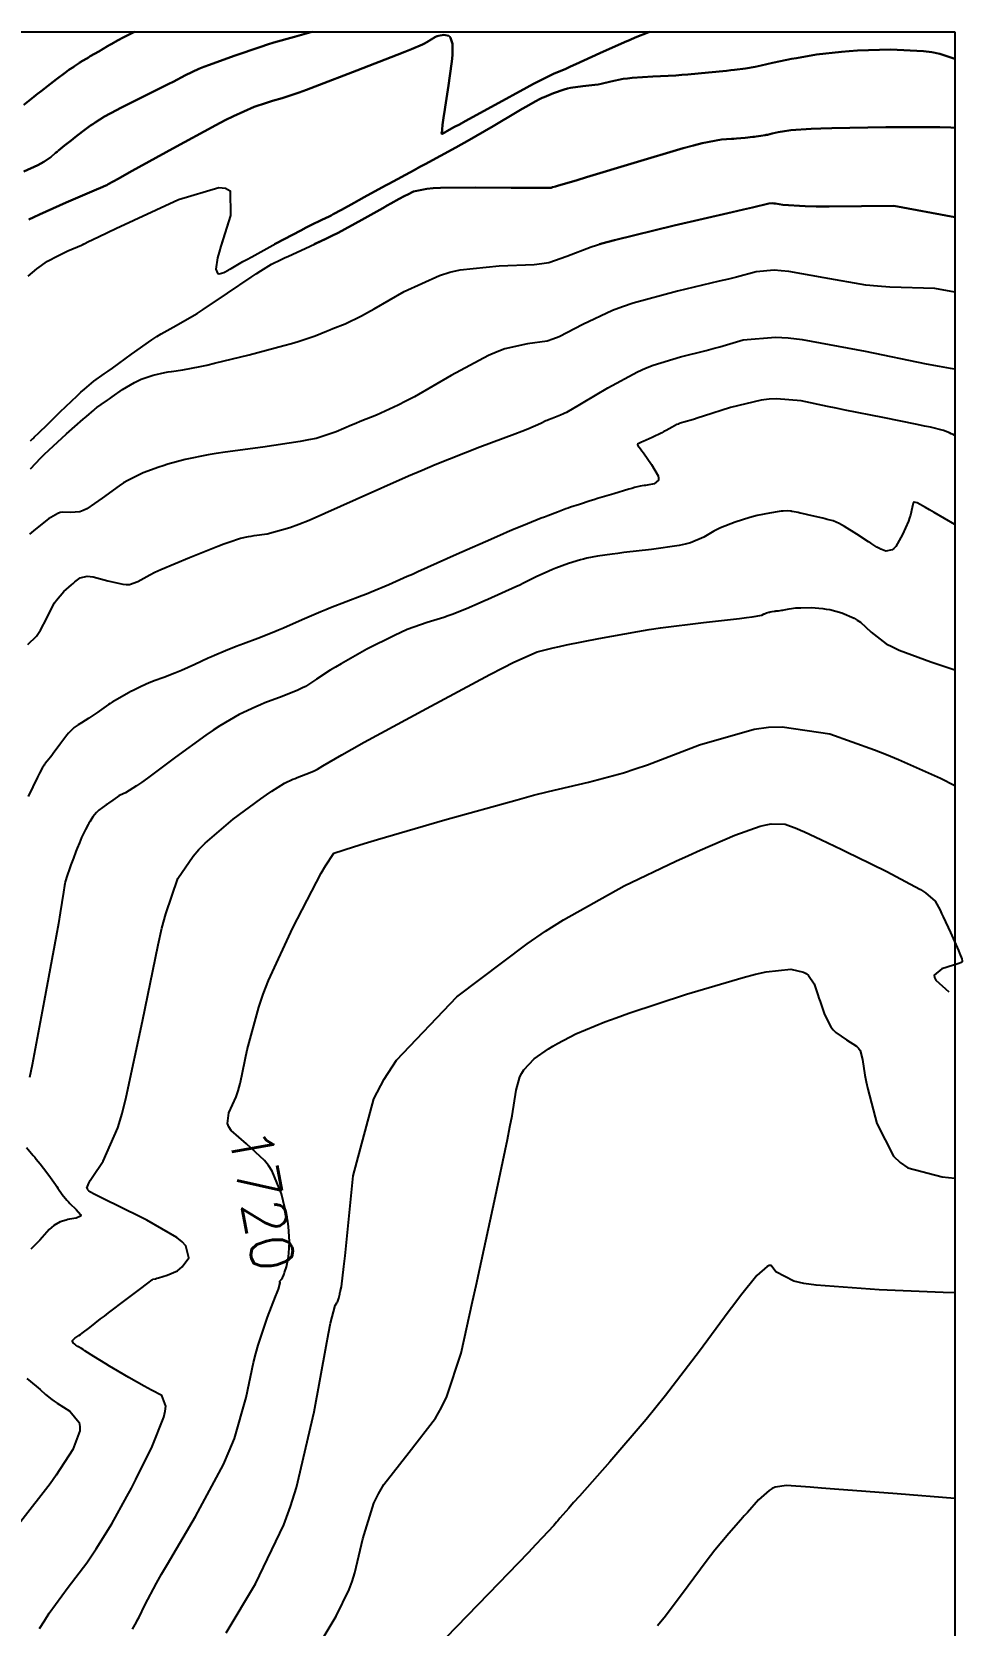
# Model space of a CAD drawing. Header units: metres. Extents: x 837117 to 838479, y 1189012 to 1191015.
# Drawn here: x 838393.2 to 838477.2, y 1190870.1 to 1191013.9 of the extents above; entities that cross this region are included whole.
import ezdxf

# ---------------------------------------------------------------- set-up
doc = ezdxf.new("R2010")
doc.units = ezdxf.units.M
doc.header["$LTSCALE"] = 0.3
for name, color, linetype in [('COTAS 10', 1, 'Continuous'), ('COTAS INT', 252, 'Continuous'), ('MARCO IMP', 130, 'Continuous')]:
    doc.layers.add(name, color=color, linetype=linetype)
doc.styles.get("Standard").update_dxf_attribs({"font": 'simplex.shx'})

msp = doc.modelspace()

# ---------------------------------------------------------------- linework, layer by layer
at = {"layer": 'COTAS 10'}
for points in [[(838392.42, 1191001.26), (838393.7, 1191001.85), (838393.98, 1191001.99), (838394.23, 1191002.13), (838394.86, 1191002.56), (838395.3, 1191002.95), (838395.43, 1191003.06), (838395.57, 1191003.18), (838396.12, 1191003.62), (838396.71, 1191004.08), (838396.88, 1191004.22), (838397.06, 1191004.36), (838397.72, 1191004.88), (838398.45, 1191005.41), (838398.66, 1191005.55), (838398.88, 1191005.7), (838399.72, 1191006.22), (838400.81, 1191006.82), (838401.19, 1191007.02), (838401.6, 1191007.23), (838403.36, 1191008.1), (838405.12, 1191008.97), (838405.54, 1191009.17), (838405.92, 1191009.37), (838407.02, 1191009.95), (838408.24, 1191010.53), (838408.7, 1191010.71), (838409.2, 1191010.91), (838411.44, 1191011.72), (838413.83, 1191012.53), (838414.44, 1191012.72), (838415.02, 1191012.9), (838416.88, 1191013.43), (838418.36, 1191013.83), (838418.5, 1191013.87), (838418.36, 1191013.83), (838416.88, 1191013.43), (838415.02, 1191012.9), (838414.44, 1191012.72), (838413.83, 1191012.53), (838411.44, 1191011.72), (838409.2, 1191010.91), (838408.7, 1191010.71), (838408.24, 1191010.53), (838407.02, 1191009.95), (838405.92, 1191009.37), (838405.54, 1191009.17), (838405.12, 1191008.97), (838403.36, 1191008.1), (838401.6, 1191007.23), (838401.19, 1191007.02), (838400.81, 1191006.82), (838399.72, 1191006.22), (838398.88, 1191005.7), (838398.66, 1191005.55), (838398.45, 1191005.41), (838397.72, 1191004.88), (838397.06, 1191004.36), (838396.88, 1191004.22), (838396.71, 1191004.08), (838396.12, 1191003.62), (838395.57, 1191003.18), (838395.43, 1191003.06), (838395.3, 1191002.95), (838394.86, 1191002.56), (838394.23, 1191002.13), (838393.98, 1191001.99), (838393.7, 1191001.85), (838392.42, 1191001.26)], [(838476.51, 1190990.37), (838474.69, 1190990.71), (838470.62, 1190990.82), (838469.53, 1190990.91), (838468.45, 1190991.02), (838464.69, 1190991.66), (838461.51, 1190992.24), (838460.81, 1190992.32), (838460.18, 1190992.37), (838458.55, 1190992.23), (838456.77, 1190991.74), (838456.05, 1190991.56), (838455.23, 1190991.36), (838451.45, 1190990.48), (838447.45, 1190989.4), (838446.49, 1190989.07), (838445.6, 1190988.74), (838442.9, 1190987.45), (838440.76, 1190986.35), (838440.21, 1190986.14), (838439.68, 1190985.97), (838437.92, 1190985.71), (838435.88, 1190985.27), (838435.16, 1190985), (838434.38, 1190984.66), (838431.03, 1190982.86), (838427.7, 1190980.95), (838426.93, 1190980.53), (838426.23, 1190980.17), (838424.28, 1190979.28), (838422.8, 1190978.7), (838422.4, 1190978.54), (838422.01, 1190978.38), (838420.65, 1190977.78), (838418.83, 1190977.19), (838418.15, 1190977.04), (838417.39, 1190976.9), (838414.03, 1190976.4), (838410.6, 1190975.94), (838409.81, 1190975.81), (838409.08, 1190975.69), (838407.01, 1190975.28), (838405.44, 1190974.85), (838405.02, 1190974.72), (838404.61, 1190974.59), (838403.22, 1190974.08), (838401.84, 1190973.4), (838401.44, 1190973.16), (838401.04, 1190972.91), (838399.51, 1190971.8), (838398.11, 1190970.84), (838397.79, 1190970.68), (838397.49, 1190970.56), (838396.65, 1190970.49), (838395.94, 1190970.54), (838395.73, 1190970.49), (838395.51, 1190970.42), (838394.67, 1190969.93), (838393.64, 1190969.12), (838393.31, 1190968.84), (838392.95, 1190968.54)], [(838402.26, 1190869.73), (838402.6, 1190870.35), (838402.71, 1190870.57), (838402.84, 1190870.82), (838403.36, 1190871.9), (838404.42, 1190873.87), (838404.88, 1190874.68), (838405.41, 1190875.6), (838407.93, 1190879.88), (838410.46, 1190884.59), (838410.99, 1190885.78), (838411.45, 1190886.92), (838412.51, 1190890.62), (838413.16, 1190893.78), (838413.37, 1190894.59), (838413.58, 1190895.36), (838414.44, 1190897.87), (838415.17, 1190899.74), (838415.31, 1190900.11), (838415.42, 1190900.41), (838415.57, 1190900.97), (838415.56, 1190901.07), (838415.56, 1190901.1), (838415.56, 1190901.12), (838415.59, 1190901.17), (838415.64, 1190901.23), (838415.66, 1190901.26), (838415.68, 1190901.29), (838415.78, 1190901.43), (838415.9, 1190901.69), (838415.94, 1190901.79), (838415.98, 1190901.91), (838416.14, 1190902.43), (838416.29, 1190903.15), (838416.33, 1190903.39), (838416.35, 1190903.64), (838416.41, 1190904.7), (838416.33, 1190906.06), (838416.26, 1190906.52), (838416.17, 1190907), (838415.7, 1190909.01), (838414.86, 1190911.05), (838414.54, 1190911.56), (838414.18, 1190912.03), (838412.55, 1190913.52), (838411.16, 1190914.74), (838410.95, 1190915.05), (838410.82, 1190915.35), (838410.96, 1190916.33), (838411.6, 1190917.75), (838411.78, 1190918.32), (838411.96, 1190918.98), (838411.99, 1190919.1), (838412.61, 1190922.01), (838413.65, 1190925.86), (838414.06, 1190927.03), (838414.54, 1190928.25), (838416.73, 1190933.02), (838418.86, 1190937.14), (838419.29, 1190937.94), (838419.66, 1190938.6), (838420.44, 1190939.75), (838422.19, 1190940.33), (838423.17, 1190940.62), (838424.36, 1190940.98), (838430.44, 1190942.75), (838436.99, 1190944.58), (838438.47, 1190944.98), (838439.8, 1190945.32), (838443.43, 1190946.17), (838446.59, 1190947.01), (838447.64, 1190947.35), (838448.76, 1190947.74), (838453.43, 1190949.53), (838458.37, 1190950.95), (838459.66, 1190951.11), (838460.92, 1190951.16), (838465.22, 1190950.51), (838469.24, 1190949.09), (838470.33, 1190948.66), (838471.41, 1190948.22), (838475.21, 1190946.51), (838476.51, 1190945.86)]]:
    msp.add_lwpolyline(points, dxfattribs=at)
at = {"layer": 'COTAS INT'}
for points in [[(838392.42, 1191007.29), (838393.33, 1191008.01), (838393.52, 1191008.16), (838393.67, 1191008.28), (838393.99, 1191008.52), (838394.28, 1191008.74), (838394.41, 1191008.84), (838394.58, 1191008.97), (838395.38, 1191009.59), (838396.19, 1191010.21), (838396.36, 1191010.34), (838396.5, 1191010.44), (838396.8, 1191010.64), (838396.94, 1191010.71), (838396.98, 1191010.74), (838397.02, 1191010.77), (838397.19, 1191010.89), (838397.38, 1191011.03), (838397.44, 1191011.07), (838397.5, 1191011.11), (838397.73, 1191011.25), (838398.11, 1191011.48), (838398.26, 1191011.57), (838398.43, 1191011.67), (838399.2, 1191012.11), (838400, 1191012.58), (838400.19, 1191012.69), (838400.37, 1191012.79), (838400.88, 1191013.08), (838401.47, 1191013.4), (838401.7, 1191013.51), (838401.95, 1191013.64), (838402.44, 1191013.87), (838401.95, 1191013.64), (838401.7, 1191013.51), (838401.47, 1191013.4), (838400.88, 1191013.08), (838400.37, 1191012.79), (838400.19, 1191012.69), (838400, 1191012.58), (838399.2, 1191012.11), (838398.43, 1191011.67), (838398.26, 1191011.57), (838398.11, 1191011.48), (838397.73, 1191011.25), (838397.5, 1191011.11), (838397.44, 1191011.07), (838397.38, 1191011.03), (838397.19, 1191010.89), (838397.02, 1191010.77), (838396.98, 1191010.74), (838396.94, 1191010.71), (838396.8, 1191010.64), (838396.5, 1191010.44), (838396.36, 1191010.34), (838396.19, 1191010.21), (838395.38, 1191009.59), (838394.58, 1191008.97), (838394.41, 1191008.84), (838394.28, 1191008.74), (838393.99, 1191008.52), (838393.67, 1191008.28), (838393.52, 1191008.16), (838393.33, 1191008.01), (838392.42, 1191007.29)], [(838392.9, 1190996.93), (838393.34, 1190997.15), (838393.86, 1190997.4), (838396.27, 1190998.47), (838398.57, 1190999.46), (838399.01, 1190999.64), (838399.36, 1190999.79), (838399.84, 1191000), (838399.92, 1191000.04), (838399.93, 1191000.04), (838399.93, 1191000.04), (838399.94, 1191000.05), (838399.94, 1191000.05), (838399.95, 1191000.06), (838399.96, 1191000.06), (838399.97, 1191000.07), (838399.98, 1191000.08), (838399.98, 1191000.08), (838400, 1191000.09), (838400.01, 1191000.1), (838400.05, 1191000.12), (838400.96, 1191000.62), (838401.53, 1191000.94), (838402.23, 1191001.32), (838405.88, 1191003.35), (838409.77, 1191005.46), (838410.61, 1191005.9), (838411.36, 1191006.27), (838413.22, 1191007.1), (838414.34, 1191007.48), (838414.62, 1191007.57), (838414.9, 1191007.65), (838415.77, 1191007.9), (838417.29, 1191008.41), (838417.96, 1191008.65), (838418.75, 1191008.95), (838422.5, 1191010.38), (838426.14, 1191011.79), (838426.84, 1191012.07), (838427.43, 1191012.3), (838428.44, 1191012.72), (838428.67, 1191012.85), (838428.75, 1191012.9), (838428.83, 1191012.95), (838429.2, 1191013.19), (838429.62, 1191013.42), (838429.75, 1191013.47), (838429.88, 1191013.51), (838430.37, 1191013.6), (838430.8, 1191013.5), (838430.89, 1191013.43), (838430.96, 1191013.33), (838431.13, 1191012.8), (838431.13, 1191011.82), (838431.1, 1191011.43), (838431.05, 1191011), (838430.78, 1191009.02), (838430.47, 1191007.08), (838430.41, 1191006.67), (838430.36, 1191006.31), (838430.25, 1191005.47), (838430.22, 1191005.06), (838430.2, 1191004.98), (838430.2, 1191004.9), (838430.16, 1191004.74), (838430.17, 1191004.68), (838430.18, 1191004.68), (838430.2, 1191004.68), (838430.32, 1191004.73), (838430.45, 1191004.79), (838430.47, 1191004.81), (838430.49, 1191004.82), (838430.54, 1191004.85), (838430.57, 1191004.86), (838430.58, 1191004.87), (838430.59, 1191004.87), (838430.63, 1191004.9), (838431.33, 1191005.29), (838431.76, 1191005.52), (838432.28, 1191005.81), (838435, 1191007.3), (838437.86, 1191008.85), (838438.47, 1191009.18), (838439, 1191009.45), (838440.27, 1191010.07), (838441.37, 1191010.55), (838441.8, 1191010.75), (838442.28, 1191010.96), (838444.45, 1191011.95), (838446.66, 1191012.94), (838447.17, 1191013.16), (838447.62, 1191013.35), (838448.86, 1191013.83), (838448.97, 1191013.87), (838448.86, 1191013.83), (838447.62, 1191013.35), (838447.17, 1191013.16), (838446.66, 1191012.94), (838444.45, 1191011.95), (838442.28, 1191010.96), (838441.8, 1191010.75), (838441.37, 1191010.55), (838440.27, 1191010.07), (838439, 1191009.45), (838438.47, 1191009.18), (838437.86, 1191008.85), (838435, 1191007.3), (838432.28, 1191005.81), (838431.76, 1191005.52), (838431.33, 1191005.29), (838430.63, 1191004.9), (838430.59, 1191004.87), (838430.58, 1191004.87), (838430.57, 1191004.86), (838430.54, 1191004.85), (838430.49, 1191004.82), (838430.47, 1191004.81), (838430.45, 1191004.79), (838430.32, 1191004.73), (838430.2, 1191004.68), (838430.18, 1191004.68), (838430.17, 1191004.68), (838430.16, 1191004.74), (838430.2, 1191004.9), (838430.2, 1191004.98), (838430.22, 1191005.06), (838430.25, 1191005.47), (838430.36, 1191006.31), (838430.41, 1191006.67), (838430.47, 1191007.08), (838430.78, 1191009.02), (838431.05, 1191011), (838431.1, 1191011.43), (838431.13, 1191011.82), (838431.13, 1191012.8), (838430.96, 1191013.33), (838430.89, 1191013.43), (838430.8, 1191013.5), (838430.37, 1191013.6), (838429.88, 1191013.51), (838429.75, 1191013.47), (838429.62, 1191013.42), (838429.2, 1191013.19), (838428.83, 1191012.95), (838428.75, 1191012.9), (838428.67, 1191012.85), (838428.44, 1191012.72), (838427.43, 1191012.3), (838426.84, 1191012.07), (838426.14, 1191011.79), (838422.5, 1191010.38), (838418.75, 1191008.95), (838417.96, 1191008.65), (838417.29, 1191008.41), (838415.77, 1191007.9), (838414.9, 1191007.65), (838414.62, 1191007.57), (838414.34, 1191007.48), (838413.22, 1191007.1), (838411.36, 1191006.27), (838410.61, 1191005.9), (838409.77, 1191005.46), (838405.88, 1191003.35), (838402.23, 1191001.32), (838401.53, 1191000.94), (838400.96, 1191000.62), (838400.05, 1191000.12), (838400.01, 1191000.1), (838400, 1191000.09), (838399.98, 1191000.08), (838399.98, 1191000.08), (838399.97, 1191000.07), (838399.96, 1191000.06), (838399.95, 1191000.06), (838399.94, 1191000.05), (838399.94, 1191000.05), (838399.93, 1191000.04), (838399.93, 1191000.04), (838399.92, 1191000.04), (838399.84, 1191000), (838399.36, 1190999.79), (838399.01, 1190999.64), (838398.57, 1190999.46), (838396.27, 1190998.47), (838393.86, 1190997.4), (838393.34, 1190997.15), (838392.9, 1190996.93)], [(838392.82, 1190991.84), (838393.62, 1190992.5), (838394.58, 1190993.17), (838394.88, 1190993.34), (838395.19, 1190993.51), (838396.41, 1190994.1), (838397.63, 1190994.63), (838397.93, 1190994.77), (838398.22, 1190994.91), (838399.17, 1190995.38), (838400.79, 1190996.17), (838401.52, 1190996.5), (838402.36, 1190996.89), (838406.4, 1190998.73), (838410.05, 1190999.83), (838410.65, 1190999.76), (838411.07, 1190999.52), (838411.11, 1190997.29), (838410.22, 1190994.54), (838410.06, 1190993.98), (838409.93, 1190993.49), (838409.76, 1190992.46), (838409.91, 1190992.11), (838409.98, 1190992.07), (838410.06, 1190992.05), (838410.48, 1190992.15), (838410.94, 1190992.39), (838411.05, 1190992.45), (838411.15, 1190992.51), (838411.47, 1190992.71), (838412.21, 1190993.14), (838412.58, 1190993.34), (838413.02, 1190993.58), (838415.2, 1190994.76), (838417.44, 1190995.96), (838417.92, 1190996.21), (838418.34, 1190996.42), (838419.35, 1190996.91), (838419.99, 1190997.21), (838420.18, 1190997.31), (838420.37, 1190997.41), (838421.12, 1190997.81), (838422.25, 1190998.44), (838422.69, 1190998.68), (838423.18, 1190998.95), (838425.1, 1191000), (838425.4, 1191000.16), (838427.67, 1191001.4), (838428.2, 1191001.68), (838428.68, 1191001.94), (838430.06, 1191002.67), (838431.44, 1191003.43), (838431.93, 1191003.71), (838432.47, 1191004.02), (838434.8, 1191005.37), (838436.98, 1191006.66), (838437.43, 1191006.92), (838437.81, 1191007.14), (838438.61, 1191007.6), (838439.07, 1191007.83), (838439.24, 1191007.91), (838439.43, 1191007.99), (838440.25, 1191008.35), (838441.23, 1191008.68), (838441.52, 1191008.75), (838441.81, 1191008.81), (838442.91, 1191008.96), (838444, 1191009.08), (838444.28, 1191009.13), (838444.55, 1191009.18), (838445.45, 1191009.4), (838446.54, 1191009.62), (838446.93, 1191009.67), (838447.36, 1191009.72), (838449.24, 1191009.84), (838451.31, 1191009.94), (838451.86, 1191009.98), (838452.4, 1191010.02), (838454.27, 1191010.19), (838455.89, 1191010.36), (838456.26, 1191010.41), (838456.61, 1191010.45), (838457.61, 1191010.58), (838458.48, 1191010.73), (838458.74, 1191010.78), (838459.01, 1191010.84), (838460.05, 1191011.07), (838461.33, 1191011.35), (838461.75, 1191011.43), (838462.19, 1191011.51), (838464.02, 1191011.82), (838466.27, 1191012.08), (838466.97, 1191012.14), (838467.71, 1191012.18), (838470.69, 1191012.28), (838473.68, 1191012.14), (838474.42, 1191012.03), (838475.13, 1191011.89), (838476.51, 1191011.44), (838475.13, 1191011.89), (838474.42, 1191012.03), (838473.68, 1191012.14), (838470.69, 1191012.28), (838467.71, 1191012.18), (838466.97, 1191012.14), (838466.27, 1191012.08), (838464.02, 1191011.82), (838462.19, 1191011.51), (838461.75, 1191011.43), (838461.33, 1191011.35), (838460.05, 1191011.07), (838459.01, 1191010.84), (838458.74, 1191010.78), (838458.48, 1191010.73), (838457.61, 1191010.58), (838456.61, 1191010.45), (838456.26, 1191010.41), (838455.89, 1191010.36), (838454.27, 1191010.19), (838452.4, 1191010.02), (838451.86, 1191009.98), (838451.31, 1191009.94), (838449.24, 1191009.84), (838447.36, 1191009.72), (838446.93, 1191009.67), (838446.54, 1191009.62), (838445.45, 1191009.4), (838444.55, 1191009.18), (838444.28, 1191009.13), (838444, 1191009.08), (838442.91, 1191008.96), (838441.81, 1191008.81), (838441.52, 1191008.75), (838441.23, 1191008.68), (838440.25, 1191008.35), (838439.43, 1191007.99), (838439.24, 1191007.91), (838439.07, 1191007.83), (838438.61, 1191007.6), (838437.81, 1191007.14), (838437.43, 1191006.92), (838436.98, 1191006.66), (838434.8, 1191005.37), (838432.47, 1191004.02), (838431.93, 1191003.71), (838431.44, 1191003.43), (838430.06, 1191002.67), (838428.68, 1191001.94), (838428.2, 1191001.68), (838427.67, 1191001.4), (838425.4, 1191000.16), (838425.1, 1191000), (838423.18, 1190998.95), (838422.69, 1190998.68), (838422.25, 1190998.44), (838421.12, 1190997.81), (838420.37, 1190997.41), (838420.18, 1190997.31), (838419.99, 1190997.21), (838419.35, 1190996.91), (838418.34, 1190996.42), (838417.92, 1190996.21), (838417.44, 1190995.96), (838415.2, 1190994.76), (838415.07, 1190994.7)], [(838393.05, 1190976.96), (838393.16, 1190977.08), (838393.22, 1190977.15), (838393.24, 1190977.17), (838393.27, 1190977.19), (838393.38, 1190977.29), (838393.81, 1190977.71), (838394.04, 1190977.93), (838394.32, 1190978.2), (838395.72, 1190979.58), (838397.24, 1190981.03), (838397.58, 1190981.35), (838397.9, 1190981.63), (838398.77, 1190982.34), (838399.7, 1190983), (838400.04, 1190983.25), (838400.43, 1190983.53), (838402.15, 1190984.79), (838403.98, 1190986.07), (838404.43, 1190986.37), (838404.85, 1190986.63), (838406.18, 1190987.38), (838407.61, 1190988.18), (838408.1, 1190988.47), (838408.62, 1190988.81), (838410.84, 1190990.29), (838412.96, 1190991.74), (838413.42, 1190992.04), (838413.82, 1190992.3), (838414.81, 1190992.91), (838415.66, 1190993.34), (838415.98, 1190993.48), (838416.32, 1190993.64), (838417.85, 1190994.32), (838419.7, 1190995.18), (838420.24, 1190995.45), (838420.81, 1190995.74), (838422.96, 1190996.91), (838424.85, 1190997.97), (838425.25, 1190998.19), (838425.58, 1190998.38), (838426.34, 1190998.8), (838426.77, 1190999.03), (838426.91, 1190999.1), (838427.05, 1190999.18), (838427.61, 1190999.47), (838428.83, 1190999.72), (838429.39, 1190999.76), (838430.05, 1190999.79), (838433.22, 1190999.83), (838436.43, 1190999.81), (838437.1, 1190999.8), (838437.69, 1190999.8), (838439.04, 1190999.79), (838439.65, 1190999.79), (838439.77, 1190999.8), (838439.87, 1190999.8), (838440.04, 1190999.81), (838440.12, 1190999.84), (838440.16, 1190999.85), (838440.21, 1190999.87), (838440.44, 1190999.92), (838440.71, 1191000), (838441.69, 1191000.29), (838442.39, 1191000.5), (838443.23, 1191000.75), (838447.54, 1191002.06), (838451.97, 1191003.37), (838452.89, 1191003.62), (838453.68, 1191003.82), (838455.44, 1191004.17), (838456.32, 1191004.21), (838456.55, 1191004.23), (838456.78, 1191004.24), (838457.58, 1191004.31), (838458.26, 1191004.39), (838458.42, 1191004.41), (838458.56, 1191004.43), (838458.99, 1191004.48), (838459.36, 1191004.55), (838459.47, 1191004.57), (838459.58, 1191004.59), (838460.02, 1191004.69), (838460.56, 1191004.81), (838460.74, 1191004.84), (838460.93, 1191004.88), (838461.7, 1191005.01), (838463.53, 1191005.13), (838464.39, 1191005.16), (838465.39, 1191005.19), (838470.26, 1191005.28), (838475.14, 1191005.27), (838476.15, 1191005.23), (838476.51, 1191005.21), (838476.15, 1191005.23), (838475.14, 1191005.27), (838470.26, 1191005.28), (838465.39, 1191005.19), (838464.39, 1191005.16), (838463.53, 1191005.13), (838461.7, 1191005.01), (838460.93, 1191004.88), (838460.74, 1191004.84), (838460.56, 1191004.81), (838460.02, 1191004.69), (838459.58, 1191004.59), (838459.47, 1191004.57), (838459.36, 1191004.55), (838458.99, 1191004.48), (838458.56, 1191004.43), (838458.42, 1191004.41), (838458.26, 1191004.39), (838457.58, 1191004.31), (838456.78, 1191004.24), (838456.55, 1191004.23), (838456.32, 1191004.21), (838455.44, 1191004.17), (838453.68, 1191003.82), (838452.89, 1191003.62), (838451.97, 1191003.37), (838447.54, 1191002.06), (838443.23, 1191000.75), (838442.39, 1191000.5), (838441.69, 1191000.29), (838440.71, 1191000), (838440.44, 1190999.92), (838440.21, 1190999.87), (838440.16, 1190999.85), (838440.12, 1190999.84), (838440.04, 1190999.81), (838439.87, 1190999.8), (838439.77, 1190999.8), (838439.65, 1190999.79), (838439.04, 1190999.79), (838437.69, 1190999.8), (838437.1, 1190999.8), (838436.43, 1190999.81), (838433.22, 1190999.83), (838430.05, 1190999.79), (838429.39, 1190999.76), (838428.83, 1190999.72), (838427.61, 1190999.47), (838427.05, 1190999.18), (838426.91, 1190999.1), (838426.77, 1190999.03), (838426.34, 1190998.8), (838425.58, 1190998.38), (838425.25, 1190998.19), (838424.85, 1190997.97), (838422.96, 1190996.91), (838420.81, 1190995.74), (838420.24, 1190995.45), (838419.7, 1190995.18), (838418.66, 1190994.7)], [(838397.76, 1190994.7), (838397.93, 1190994.77), (838398.22, 1190994.91), (838399.17, 1190995.38), (838400.79, 1190996.17), (838401.52, 1190996.5), (838402.36, 1190996.89), (838406.4, 1190998.73), (838410.05, 1190999.83), (838410.65, 1190999.76), (838411.07, 1190999.52), (838411.11, 1190997.29), (838410.27, 1190994.7)], [(838393.04, 1190974.45), (838393.97, 1190975.44), (838394.31, 1190975.76), (838394.68, 1190976.12), (838396.3, 1190977.59), (838397.8, 1190978.91), (838398.09, 1190979.16), (838398.33, 1190979.37), (838398.75, 1190979.74), (838398.89, 1190979.86), (838398.96, 1190979.91), (838399.03, 1190979.96), (838399.41, 1190980.23), (838399.98, 1190980.63), (838400.18, 1190980.77), (838400.4, 1190980.93), (838401.35, 1190981.59), (838402.43, 1190982.24), (838402.73, 1190982.39), (838403.03, 1190982.52), (838404.1, 1190982.88), (838405.18, 1190983.12), (838405.47, 1190983.18), (838405.76, 1190983.23), (838406.8, 1190983.38), (838408.35, 1190983.67), (838408.96, 1190983.8), (838409.65, 1190983.96), (838412.78, 1190984.74), (838415.92, 1190985.57), (838416.6, 1190985.76), (838417.21, 1190985.94), (838418.74, 1190986.45), (838419.77, 1190986.86), (838420.06, 1190986.98), (838420.35, 1190987.1), (838421.44, 1190987.53), (838422.93, 1190988.25), (838423.47, 1190988.54), (838424.08, 1190988.87), (838426.78, 1190990.43), (838429.97, 1190991.9), (838430.89, 1190992.18), (838431.83, 1190992.41), (838435.36, 1190992.76), (838438.51, 1190992.89), (838439.21, 1190992.97), (838439.83, 1190993.07), (838441.47, 1190993.63), (838443.66, 1190994.48), (838444.63, 1190994.76), (838445.76, 1190995.07), (838451.17, 1190996.39), (838456.39, 1190997.59), (838457.41, 1190997.83), (838458.24, 1190998.02), (838459.7, 1190998.37), (838460.04, 1190998.4), (838460.17, 1190998.39), (838460.32, 1190998.38), (838460.98, 1190998.25), (838462.98, 1190998.14), (838463.97, 1190998.12), (838465.15, 1190998.12), (838470.98, 1190998.17), (838476.51, 1190997.14), (838470.98, 1190998.17), (838465.15, 1190998.12), (838463.97, 1190998.12), (838462.98, 1190998.14), (838460.98, 1190998.25), (838460.32, 1190998.38), (838460.17, 1190998.39), (838460.04, 1190998.4), (838459.7, 1190998.37), (838458.24, 1190998.02), (838457.41, 1190997.83), (838456.39, 1190997.59), (838451.17, 1190996.39), (838445.76, 1190995.07), (838444.63, 1190994.76), (838444.4, 1190994.7)], [(838392.81, 1190958.58), (838393.58, 1190959.35), (838393.77, 1190959.6), (838393.95, 1190959.87), (838394.5, 1190960.97), (838395.04, 1190962.08), (838395.2, 1190962.34), (838395.37, 1190962.6), (838396.06, 1190963.37), (838396.73, 1190963.96), (838396.9, 1190964.1), (838397.05, 1190964.23), (838397.53, 1190964.6), (838398.16, 1190964.75), (838398.42, 1190964.73), (838398.7, 1190964.69), (838400.03, 1190964.34), (838401.38, 1190964.02), (838401.69, 1190964), (838401.97, 1190964), (838402.74, 1190964.27), (838403.81, 1190964.88), (838404.27, 1190965.11), (838404.81, 1190965.35), (838407.38, 1190966.43), (838409.94, 1190967.45), (838410.48, 1190967.66), (838410.94, 1190967.83), (838411.99, 1190968.18), (838412.71, 1190968.33), (838412.96, 1190968.37), (838413.23, 1190968.41), (838414.41, 1190968.57), (838416.45, 1190969.15), (838417.27, 1190969.45), (838418.19, 1190969.82), (838422.43, 1190971.69), (838427.16, 1190973.8), (838428.39, 1190974.32), (838429.58, 1190974.82), (838433.61, 1190976.41), (838436.76, 1190977.6), (838437.4, 1190977.85), (838437.95, 1190978.06), (838439.11, 1190978.55), (838439.58, 1190978.79), (838439.69, 1190978.84), (838439.8, 1190978.89), (838440.14, 1190979.02), (838440.43, 1190979.13), (838440.59, 1190979.2), (838440.88, 1190979.31), (838441.15, 1190979.43), (838441.22, 1190979.46), (838441.28, 1190979.48), (838441.46, 1190979.56), (838442.12, 1190979.95), (838442.49, 1190980.16), (838442.93, 1190980.42), (838445.16, 1190981.76), (838447.84, 1190983.19), (838448.56, 1190983.51), (838449.27, 1190983.8), (838451.73, 1190984.56), (838454.06, 1190985.13), (838454.68, 1190985.29), (838455.29, 1190985.46), (838457.4, 1190986.09), (838460.32, 1190986.33), (838461.45, 1190986.25), (838462.71, 1190986.11), (838468.39, 1190985.07), (838473.92, 1190983.91), (838475.08, 1190983.69), (838476.09, 1190983.51), (838476.51, 1190983.47)], [(838476.51, 1190977.45), (838476.34, 1190977.54), (838476.18, 1190977.61), (838476.03, 1190977.68), (838475.47, 1190977.9), (838474.29, 1190978.19), (838473.75, 1190978.3), (838473.11, 1190978.44), (838470, 1190979.06), (838466.59, 1190979.74), (838465.77, 1190979.91), (838464.99, 1190980.07), (838462.61, 1190980.58), (838460.39, 1190980.76), (838459.72, 1190980.71), (838459.01, 1190980.62), (838456.25, 1190979.96), (838453.82, 1190979.18), (838453.32, 1190979.03), (838452.9, 1190978.9), (838452.02, 1190978.64), (838451.62, 1190978.52), (838451.51, 1190978.48), (838451.4, 1190978.43), (838450.97, 1190978.2), (838450.42, 1190977.9), (838450.23, 1190977.8), (838450.03, 1190977.7), (838449.16, 1190977.27), (838448.36, 1190976.9), (838448.21, 1190976.83), (838448.08, 1190976.77), (838447.86, 1190976.66), (838447.84, 1190976.64), (838447.84, 1190976.62), (838447.85, 1190976.61), (838447.89, 1190976.55), (838448.11, 1190976.24), (838448.23, 1190976.07), (838448.38, 1190975.87), (838449.11, 1190974.84), (838449.7, 1190973.81), (838449.75, 1190973.6), (838449.75, 1190973.42), (838449.34, 1190973.07), (838448.71, 1190972.97), (838448.57, 1190972.94), (838448.44, 1190972.92), (838448.1, 1190972.86), (838447.58, 1190972.74), (838447.34, 1190972.67), (838447.06, 1190972.59), (838445.71, 1190972.19), (838444.24, 1190971.75), (838443.9, 1190971.64), (838443.57, 1190971.54), (838442.61, 1190971.23), (838441.81, 1190970.97), (838441.6, 1190970.9), (838441.38, 1190970.82), (838440.61, 1190970.54), (838439.74, 1190970.21), (838439.45, 1190970.09), (838439.15, 1190969.98), (838437.91, 1190969.48), (838436.5, 1190968.9), (838436.09, 1190968.73), (838435.68, 1190968.55), (838434.11, 1190967.86), (838432.46, 1190967.12), (838431.99, 1190966.91), (838431.51, 1190966.7), (838429.76, 1190965.91), (838428, 1190965.13), (838427.52, 1190964.91), (838427.05, 1190964.71), (838425.38, 1190963.97), (838423.79, 1190963.3), (838423.37, 1190963.13), (838422.96, 1190962.97), (838421.55, 1190962.43), (838420.12, 1190961.88), (838419.7, 1190961.71), (838419.26, 1190961.53), (838417.58, 1190960.8), (838415.89, 1190960.06), (838415.44, 1190959.88), (838415.01, 1190959.7), (838413.55, 1190959.13), (838412.26, 1190958.64), (838411.93, 1190958.51), (838411.62, 1190958.4), (838410.63, 1190958.01), (838409.66, 1190957.6), (838409.37, 1190957.48), (838409.07, 1190957.34), (838407.88, 1190956.79), (838406.68, 1190956.24), (838406.37, 1190956.11), (838406.07, 1190955.99), (838405.08, 1190955.62), (838404.21, 1190955.31), (838403.98, 1190955.22), (838403.76, 1190955.13), (838403.02, 1190954.8), (838402.3, 1190954.44), (838402.1, 1190954.33), (838401.89, 1190954.22), (838401.11, 1190953.78), (838400.41, 1190953.37), (838400.24, 1190953.27), (838400.09, 1190953.17), (838399.67, 1190952.87), (838399.25, 1190952.57), (838399.11, 1190952.47), (838398.95, 1190952.37), (838398.29, 1190951.95), (838397.63, 1190951.53), (838397.48, 1190951.44), (838397.35, 1190951.35), (838396.97, 1190951.09), (838396.61, 1190950.73), (838396.47, 1190950.58), (838396.33, 1190950.4), (838395.7, 1190949.57), (838395.09, 1190948.75), (838394.96, 1190948.58), (838394.84, 1190948.43), (838394.55, 1190948.07), (838394.36, 1190947.85), (838394.31, 1190947.78), (838394.26, 1190947.71), (838394.08, 1190947.42), (838393.85, 1190946.97), (838393.76, 1190946.8), (838393.67, 1190946.61), (838393.25, 1190945.75), (838392.83, 1190944.87)], [(838476.51, 1190969.4), (838474.63, 1190970.5), (838474.21, 1190970.74), (838473.86, 1190970.95), (838473.11, 1190971.38), (838472.84, 1190971.44), (838472.78, 1190971.4), (838472.74, 1190971.34), (838472.65, 1190970.96), (838472.49, 1190970.26), (838472.41, 1190970.01), (838472.31, 1190969.73), (838471.78, 1190968.51), (838471.16, 1190967.44), (838470.99, 1190967.26), (838470.83, 1190967.12), (838470.28, 1190967.02), (838469.83, 1190967.2), (838469.73, 1190967.24), (838469.65, 1190967.28), (838469.45, 1190967.38), (838469.1, 1190967.6), (838468.92, 1190967.72), (838468.71, 1190967.85), (838467.64, 1190968.54), (838466.53, 1190969.24), (838466.28, 1190969.38), (838466.06, 1190969.5), (838465.5, 1190969.75), (838464.97, 1190969.88), (838464.78, 1190969.93), (838464.57, 1190969.98), (838463.62, 1190970.2), (838462.71, 1190970.41), (838462.52, 1190970.45), (838462.36, 1190970.49), (838462, 1190970.57), (838461.79, 1190970.6), (838461.73, 1190970.61), (838461.66, 1190970.62), (838461.41, 1190970.64), (838460.99, 1190970.62), (838460.83, 1190970.61), (838460.64, 1190970.58), (838459.76, 1190970.45), (838458.66, 1190970.22), (838458.33, 1190970.14), (838457.99, 1190970.04), (838456.65, 1190969.61), (838455.35, 1190969.11), (838455.04, 1190968.97), (838454.74, 1190968.82), (838453.83, 1190968.28), (838452.62, 1190967.77), (838452.14, 1190967.65), (838451.6, 1190967.53), (838449.12, 1190967.17), (838446.61, 1190966.88), (838446.06, 1190966.81), (838445.56, 1190966.75), (838444.24, 1190966.56), (838443.26, 1190966.37), (838442.98, 1190966.3), (838442.69, 1190966.22), (838441.61, 1190965.89), (838440.48, 1190965.47), (838440.17, 1190965.34), (838439.85, 1190965.21), (838438.71, 1190964.68), (838437.54, 1190964.11), (838437.21, 1190963.95), (838436.87, 1190963.79), (838435.6, 1190963.22), (838434.32, 1190962.65), (838433.97, 1190962.49), (838433.63, 1190962.34), (838432.4, 1190961.81), (838431.12, 1190961.3), (838430.74, 1190961.16), (838430.35, 1190961.03), (838428.85, 1190960.57), (838427.06, 1190959.93), (838426.49, 1190959.68), (838425.89, 1190959.4), (838423.42, 1190958.15), (838421.09, 1190956.85), (838420.57, 1190956.55), (838420.11, 1190956.27), (838418.87, 1190955.45), (838417.86, 1190954.8), (838417.53, 1190954.64), (838417.18, 1190954.47), (838415.75, 1190953.9), (838414.21, 1190953.31), (838413.79, 1190953.14), (838413.37, 1190952.96), (838411.89, 1190952.27), (838410.12, 1190951.24), (838409.52, 1190950.85), (838408.87, 1190950.41), (838406.14, 1190948.41), (838403.59, 1190946.52), (838403.06, 1190946.14), (838402.61, 1190945.83), (838401.61, 1190945.21), (838401.13, 1190944.99), (838401, 1190944.92), (838400.88, 1190944.85), (838400.46, 1190944.55), (838400.08, 1190944.26), (838399.98, 1190944.18), (838399.88, 1190944.11), (838399.53, 1190943.88), (838399.2, 1190943.62), (838399.11, 1190943.53), (838399.01, 1190943.43), (838398.68, 1190943.03), (838398.38, 1190942.58), (838398.3, 1190942.46), (838398.23, 1190942.33), (838397.99, 1190941.88), (838397.77, 1190941.42), (838397.71, 1190941.3), (838397.65, 1190941.17), (838397.45, 1190940.69), (838397.24, 1190940.19), (838397.19, 1190940.04), (838397.13, 1190939.89), (838396.91, 1190939.3), (838396.69, 1190938.69), (838396.63, 1190938.52), (838396.57, 1190938.35), (838396.36, 1190937.75), (838396.18, 1190937.16), (838396.15, 1190937), (838396.11, 1190936.83), (838396.03, 1190936.24), (838395.73, 1190934.37), (838395.56, 1190933.41), (838395.35, 1190932.25), (838394.27, 1190926.44), (838393.18, 1190920.65), (838392.96, 1190919.5)], [(838393.86, 1190869.77), (838394.29, 1190870.48), (838394.73, 1190871.18), (838396.43, 1190873.5), (838398.11, 1190875.72), (838398.55, 1190876.34), (838398.97, 1190876.97), (838400.39, 1190879.24), (838401.75, 1190881.71), (838402.15, 1190882.45), (838402.54, 1190883.22), (838404.02, 1190886.22), (838405.07, 1190888.85), (838405.2, 1190889.39), (838405.26, 1190889.84), (838404.9, 1190890.8), (838403.95, 1190891.3), (838403.64, 1190891.47), (838403.31, 1190891.65), (838401.93, 1190892.44), (838400.52, 1190893.26), (838400.17, 1190893.47), (838399.83, 1190893.67), (838398.76, 1190894.33), (838397.95, 1190894.84), (838397.78, 1190894.95), (838397.64, 1190895.04), (838397.31, 1190895.24), (838397.14, 1190895.36), (838397.1, 1190895.39), (838397.05, 1190895.43), (838396.9, 1190895.56), (838396.83, 1190895.72), (838396.84, 1190895.76), (838396.86, 1190895.8), (838397.04, 1190895.97), (838397.41, 1190896.22), (838397.54, 1190896.32), (838397.7, 1190896.44), (838398.38, 1190896.96), (838399.37, 1190897.72), (838399.71, 1190897.98), (838400.08, 1190898.27), (838401.67, 1190899.47), (838403.11, 1190900.56), (838403.39, 1190900.78), (838403.62, 1190900.95), (838404.01, 1190901.24), (838404.05, 1190901.27), (838404.06, 1190901.28), (838404.07, 1190901.29), (838404.09, 1190901.3), (838404.31, 1190901.35), (838404.43, 1190901.39), (838404.59, 1190901.43), (838405.39, 1190901.66), (838406.3, 1190902.06), (838406.51, 1190902.23), (838406.72, 1190902.41), (838407.33, 1190903.23), (838407.07, 1190904.33), (838406.72, 1190904.69), (838406.25, 1190905.07), (838403.54, 1190906.64), (838400.68, 1190908.05), (838400.11, 1190908.33), (838399.64, 1190908.56), (838398.74, 1190909.01), (838398.51, 1190909.14), (838398.46, 1190909.17), (838398.42, 1190909.2), (838398.31, 1190909.27), (838398.24, 1190909.34), (838398.22, 1190909.36), (838398.2, 1190909.39), (838398.11, 1190909.51), (838398.29, 1190909.96), (838398.43, 1190910.2), (838398.61, 1190910.49), (838399.61, 1190911.96), (838400.92, 1190914.98), (838401.3, 1190916.26), (838401.68, 1190917.72), (838403.15, 1190924.58), (838404.56, 1190931.49), (838404.91, 1190932.98), (838405.25, 1190934.28), (838406.35, 1190937.46), (838407.73, 1190939.49), (838408.24, 1190940.07), (838408.81, 1190940.65), (838411.35, 1190942.81), (838413.83, 1190944.65), (838414.36, 1190945.03), (838414.83, 1190945.36), (838415.98, 1190946.08), (838416.72, 1190946.42), (838416.92, 1190946.5), (838417.13, 1190946.59), (838417.9, 1190946.88), (838418.6, 1190947.16), (838418.78, 1190947.24), (838418.94, 1190947.33), (838419.44, 1190947.65), (838421.14, 1190948.64), (838422.06, 1190949.15), (838423.17, 1190949.76), (838428.79, 1190952.82), (838434.51, 1190955.87), (838435.68, 1190956.48), (838436.68, 1190956.98), (838438.79, 1190957.93), (838440.22, 1190958.28), (838440.79, 1190958.4), (838441.43, 1190958.54), (838444.35, 1190959.14), (838447.88, 1190959.77), (838448.9, 1190959.93), (838449.93, 1190960.08), (838453.82, 1190960.56), (838457.06, 1190960.94), (838457.69, 1190961.01), (838458.2, 1190961.08), (838459.08, 1190961.23), (838459.22, 1190961.31), (838459.26, 1190961.34), (838459.31, 1190961.36), (838459.5, 1190961.43), (838459.71, 1190961.5), (838459.77, 1190961.51), (838459.82, 1190961.53), (838460.02, 1190961.57), (838460.23, 1190961.6), (838460.29, 1190961.6), (838460.35, 1190961.61), (838460.58, 1190961.63), (838460.87, 1190961.67), (838460.97, 1190961.68), (838461.08, 1190961.7), (838461.54, 1190961.79), (838462.15, 1190961.88), (838462.36, 1190961.89), (838462.58, 1190961.9), (838463.53, 1190961.91), (838464.59, 1190961.83), (838464.89, 1190961.78), (838465.2, 1190961.73), (838466.31, 1190961.45), (838467.41, 1190960.97), (838467.69, 1190960.79), (838467.97, 1190960.59), (838468.93, 1190959.7), (838470.31, 1190958.66), (838470.86, 1190958.37), (838471.48, 1190958.08), (838474.32, 1190957.01), (838476.51, 1190956.29)], [(838410.7, 1190869.38), (838413.34, 1190873.8), (838415.92, 1190879.13), (838416.52, 1190880.78), (838417.07, 1190882.5), (838418.66, 1190889.33), (838419.72, 1190895.26), (838419.94, 1190896.41), (838420.13, 1190897.34), (838420.54, 1190898.94), (838420.71, 1190899.17), (838420.75, 1190899.24), (838420.79, 1190899.31), (838420.88, 1190899.6), (838420.96, 1190899.95), (838420.98, 1190900.06), (838421.01, 1190900.17), (838421.11, 1190900.62), (838421.33, 1190902.45), (838421.44, 1190903.43), (838421.56, 1190904.62), (838422.16, 1190910.62), (838424.03, 1190917.57), (838424.96, 1190919.35), (838426.07, 1190921.08), (838431.54, 1190926.8), (838437.88, 1190931.57), (838439.54, 1190932.7), (838441.16, 1190933.74), (838446.63, 1190936.8), (838451.32, 1190939.02), (838452.44, 1190939.54), (838453.49, 1190940.02), (838456.63, 1190941.37), (838458.93, 1190942.18), (838459.45, 1190942.3), (838459.92, 1190942.39), (838461.17, 1190942.36), (838462.23, 1190941.97), (838462.57, 1190941.83), (838462.93, 1190941.67), (838464.4, 1190940.99), (838466.29, 1190940.07), (838466.91, 1190939.77), (838467.58, 1190939.44), (838470.36, 1190938.09), (838472.89, 1190936.76), (838473.4, 1190936.46), (838473.84, 1190936.18), (838474.73, 1190935.41), (838475.16, 1190934.61), (838475.31, 1190934.32), (838475.46, 1190934), (838476.12, 1190932.59), (838476.71, 1190931.25), (838476.83, 1190930.97), (838476.93, 1190930.74), (838477.13, 1190930.23), (838477.16, 1190930.03), (838477.16, 1190929.99), (838477.15, 1190929.95), (838477.1, 1190929.88), (838476.77, 1190929.77), (838476.6, 1190929.72), (838476.39, 1190929.65), (838475.33, 1190929.32), (838474.64, 1190928.75), (838474.66, 1190928.54), (838474.78, 1190928.3), (838475.96, 1190927.23)], [(838418.84, 1190867.9), (838420.64, 1190870.89), (838421.8, 1190873.29), (838422.07, 1190874.03), (838422.32, 1190874.81), (838423.04, 1190877.89), (838424.03, 1190881.09), (838424.46, 1190881.94), (838424.94, 1190882.78), (838427.24, 1190885.69), (838429.62, 1190888.77), (838430.15, 1190889.72), (838430.63, 1190890.71), (838431.93, 1190894.64), (838432.96, 1190899.3), (838433.28, 1190900.75), (838433.62, 1190902.28), (838434.94, 1190908.37), (838436.1, 1190913.9), (838436.33, 1190915.06), (838436.53, 1190916.06), (838436.9, 1190918.37), (838437.23, 1190919.58), (838437.39, 1190919.89), (838437.58, 1190920.19), (838438.53, 1190921.18), (838439.81, 1190922.09), (838440.2, 1190922.34), (838440.62, 1190922.59), (838442.28, 1190923.46), (838444.9, 1190924.53), (838445.92, 1190924.9), (838447.07, 1190925.31), (838452.28, 1190927.02), (838457.4, 1190928.54), (838458.5, 1190928.82), (838459.45, 1190929.04), (838461.7, 1190929.3), (838462.83, 1190929.01), (838463.08, 1190928.88), (838463.29, 1190928.72), (838463.8, 1190927.95), (838464.12, 1190926.96), (838464.23, 1190926.67), (838464.33, 1190926.36), (838464.74, 1190925.18), (838465.31, 1190924.07), (838465.52, 1190923.81), (838465.74, 1190923.58), (838466.73, 1190922.92), (838467.63, 1190922.33), (838467.81, 1190922.15), (838467.95, 1190921.95), (838468.17, 1190921.13), (838468.37, 1190919.71), (838468.49, 1190919.12), (838468.65, 1190918.46), (838469.45, 1190915.36), (838470.97, 1190912.42), (838471.57, 1190911.84), (838472.25, 1190911.37), (838475.36, 1190910.55), (838476.51, 1190910.43)], [(838392.67, 1190913.2), (838393.28, 1190912.47), (838393.42, 1190912.31), (838393.54, 1190912.15), (838393.9, 1190911.72), (838394.21, 1190911.33), (838394.41, 1190911.06), (838394.84, 1190910.47), (838395.29, 1190909.84), (838395.4, 1190909.68), (838395.52, 1190909.52), (838395.9, 1190908.96), (838396.32, 1190908.43), (838396.46, 1190908.28), (838396.6, 1190908.13), (838397.17, 1190907.6), (838397.55, 1190907.15), (838397.57, 1190907.06), (838397.55, 1190906.98), (838397.16, 1190906.81), (838396.56, 1190906.71), (838396.4, 1190906.68), (838396.25, 1190906.64), (838395.72, 1190906.49), (838395.13, 1190906.14), (838394.93, 1190905.97), (838394.72, 1190905.78), (838393.87, 1190904.83), (838393.08, 1190904.02)], [(838476.51, 1190900.08), (838475.44, 1190900.12), (838469.68, 1190900.35), (838463.97, 1190900.77), (838462.86, 1190900.93), (838461.95, 1190901.12), (838460.35, 1190901.98), (838459.92, 1190902.53), (838459.74, 1190902.53), (838459.54, 1190902.46), (838458.61, 1190901.63), (838457.16, 1190899.81), (838456.62, 1190899.11), (838456.03, 1190898.33), (838453.43, 1190894.81), (838450.38, 1190890.81), (838449.51, 1190889.72), (838448.63, 1190888.64), (838445.35, 1190884.81), (838442.62, 1190881.74), (838442.08, 1190881.14), (838441.64, 1190880.64), (838440.84, 1190879.73), (838440.64, 1190879.51), (838440.58, 1190879.44), (838440.53, 1190879.37), (838440.3, 1190879.08), (838439.25, 1190877.96), (838438.67, 1190877.35), (838437.97, 1190876.62), (838434.39, 1190872.91), (838430.55, 1190868.93)], [(838392.7, 1190892.33), (838393.54, 1190891.66), (838393.73, 1190891.5), (838393.91, 1190891.35), (838394.4, 1190890.91), (838394.96, 1190890.45), (838395.18, 1190890.29), (838395.44, 1190890.12), (838396.58, 1190889.39), (838397.43, 1190888.37), (838397.5, 1190888.01), (838397.49, 1190887.62), (838396.87, 1190885.93), (838395.36, 1190883.63), (838394.8, 1190882.85), (838394.18, 1190882.02), (838391.41, 1190878.47)], [(838476.51, 1190881.51), (838471.3, 1190881.95), (838465.62, 1190882.37), (838464.45, 1190882.46), (838463.45, 1190882.53), (838461.3, 1190882.69), (838460.29, 1190882.53), (838460.02, 1190882.41), (838459.74, 1190882.25), (838458.77, 1190881.39), (838457.77, 1190880.26), (838457.48, 1190879.94), (838457.18, 1190879.6), (838456.08, 1190878.35), (838454.83, 1190876.84), (838454.44, 1190876.35), (838454.04, 1190875.82), (838452.42, 1190873.63), (838450.36, 1190870.89), (838449.66, 1190870.01)]]:
    msp.add_lwpolyline(points, dxfattribs=at)
at = {"layer": 'MARCO IMP'}
msp.add_lwpolyline([(837116.51, 1189053.87), (837116.51, 1191013.87), (838476.51, 1191013.87), (838476.51, 1189053.87), (837116.51, 1189053.87)], dxfattribs=at)

# ---------------------------------------------------------------- texts
at = {"layer": 'COTAS 10', "insert": (838410.89, 1190914.55), "char_height": 3.8, "attachment_point": 7, "rotation": 280.4143}
msp.add_mtext('1720', dxfattribs=at)

doc.saveas('drawing.dxf')
